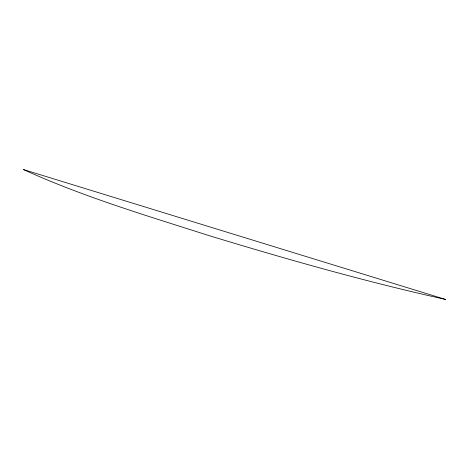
<?xml version="1.0" encoding="UTF-8"?>
<svg xmlns="http://www.w3.org/2000/svg" width="469" height="469" viewBox="0 0 469 469"><rect width="100%" height="100%" fill="white"/><g stroke="black" fill="none" stroke-linecap="round" stroke-linejoin="round"><path stroke-width="0.7" d="M445.55 299.439C365.779 281.746 287.134 259.357 208.975 235.602C146.498 215.582 83.259 196.828 23.45 169.561L445.55 299.439"/></g></svg>
